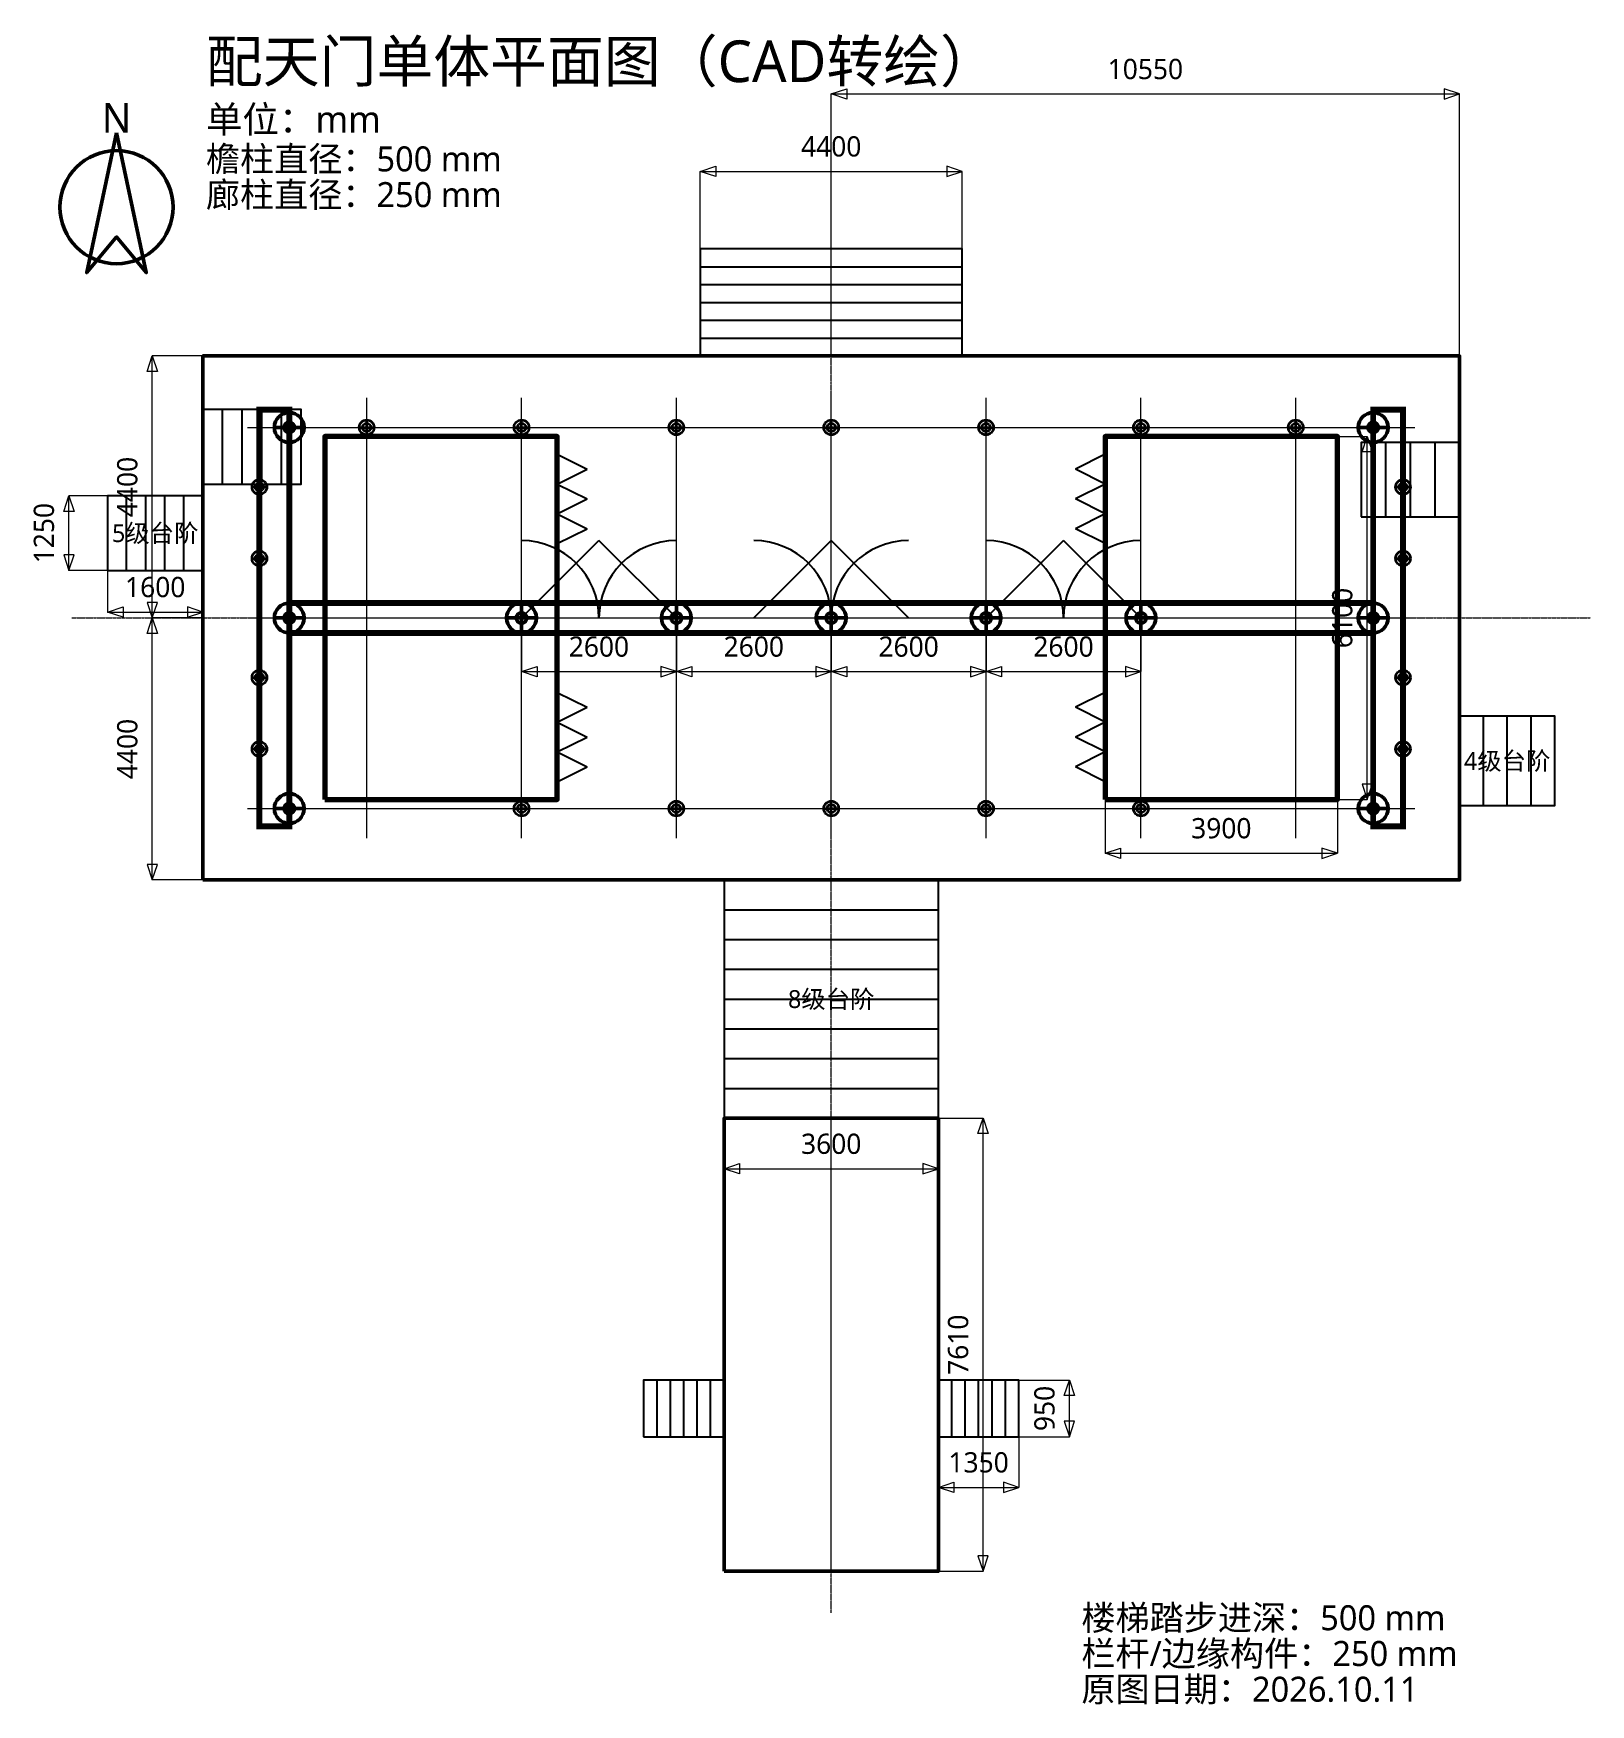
# Model space of a CAD drawing. Header units: millimetres. Extents: x -13395 to 12750, y -13848 to 14217.
import ezdxf
from ezdxf.enums import TextEntityAlignment as Align

# ---------------------------------------------------------------- set-up
doc = ezdxf.new("R2010")
doc.units = ezdxf.units.MM
doc.linetypes.add('CENTER', pattern=[5.08, 3.175, -0.635, 0.635, -0.635])
doc.linetypes.add('DASHED', pattern=[1.524, 1.27, -0.254])
for name, color, linetype, lineweight in [('00_OUTLINE', 7, 'CONTINUOUS', 50), ('A_COLUMN_250', 42, 'CONTINUOUS', 35), ('A_COLUMN_500', 2, 'CONTINUOUS', 50), ('A_DOOR', 3, 'CONTINUOUS', 25), ('A_GRID', 8, 'DASHED', 18), ('A_RAIL', 6, 'CONTINUOUS', 25), ('A_STAIR', 4, 'CONTINUOUS', 25), ('A_WALL', 1, 'CONTINUOUS', 70), ('CENTER', 9, 'CENTER', 18), ('DIMENSION', 7, 'CONTINUOUS', 18), ('TEXT', 7, 'CONTINUOUS', 18)]:
    doc.layers.add(name, color=color, linetype=linetype, lineweight=lineweight)
doc.styles.get("Standard").update_dxf_attribs({"font": 'Microsoft YaHei'})

msp = doc.modelspace()

# ---------------------------------------------------------------- linework, layer by layer
at = {"layer": '00_OUTLINE'}
for points in [[(-12000, 12550), (-12500, 10200), (-12000, 10800), (-11500, 10200)], [(-10550, 0), (10550, 0), (10550, 8800), (-10550, 8800)], [(-1800, -11610), (1800, -11610), (1800, -4000), (-1800, -4000)]]:
    msp.add_lwpolyline(points, close=True, dxfattribs=at)
msp.add_circle((-12000, 11300), 950, dxfattribs=at)
at = {"layer": 'A_COLUMN_250'}
for p, q in [((-7925, 7600), (-7675, 7600)), ((-7800, 7475), (-7800, 7725)), ((-5325, 7600), (-5075, 7600)), ((-5200, 7475), (-5200, 7725)), ((-2725, 7600), (-2475, 7600)), ((-2600, 7475), (-2600, 7725)), ((-125, 7600), (125, 7600)), ((0, 7475), (0, 7725)), ((2475, 7600), (2725, 7600)), ((2600, 7475), (2600, 7725)), ((5075, 7600), (5325, 7600)), ((5200, 7475), (5200, 7725)), ((7675, 7600), (7925, 7600)), ((7800, 7475), (7800, 7725)), ((-9725, 6600), (-9475, 6600)), ((-9600, 6475), (-9600, 6725)), ((9475, 6600), (9725, 6600)), ((9600, 6475), (9600, 6725)), ((-9725, 5400), (-9475, 5400)), ((-9600, 5275), (-9600, 5525)), ((9475, 5400), (9725, 5400)), ((9600, 5275), (9600, 5525)), ((-9725, 3400), (-9475, 3400)), ((-9600, 3275), (-9600, 3525)), ((9475, 3400), (9725, 3400)), ((9600, 3275), (9600, 3525)), ((-9600, 2075), (-9600, 2325)), ((9600, 2075), (9600, 2325)), ((-9725, 2200), (-9475, 2200)), ((9475, 2200), (9725, 2200)), ((-5325, 1200), (-5075, 1200)), ((-5200, 1075), (-5200, 1325)), ((-2725, 1200), (-2475, 1200)), ((-2600, 1075), (-2600, 1325)), ((-125, 1200), (125, 1200)), ((0, 1075), (0, 1325)), ((2475, 1200), (2725, 1200)), ((2600, 1075), (2600, 1325)), ((5075, 1200), (5325, 1200)), ((5200, 1075), (5200, 1325))]:
    msp.add_line(p, q, dxfattribs=at)
for centre, radius in [((-7800, 7600), 125), ((-7800, 7600), 70), ((-5200, 7600), 125), ((-5200, 7600), 70), ((-2600, 7600), 125), ((-2600, 7600), 70), ((0, 7600), 125), ((0, 7600), 70), ((2600, 7600), 125), ((2600, 7600), 70), ((5200, 7600), 125), ((5200, 7600), 70), ((7800, 7600), 125), ((7800, 7600), 70), ((-9600, 6600), 125), ((-9600, 6600), 70), ((9600, 6600), 125), ((9600, 6600), 70), ((-9600, 5400), 125), ((-9600, 5400), 70), ((9600, 5400), 125), ((9600, 5400), 70), ((-9600, 3400), 125), ((-9600, 3400), 70), ((9600, 3400), 125), ((9600, 3400), 70), ((-9600, 2200), 125), ((-9600, 2200), 70), ((9600, 2200), 125), ((9600, 2200), 70), ((-5200, 1200), 125), ((-5200, 1200), 70), ((-2600, 1200), 125), ((-2600, 1200), 70), ((0, 1200), 125), ((0, 1200), 70), ((2600, 1200), 125), ((2600, 1200), 70), ((5200, 1200), 125), ((5200, 1200), 70)]:
    msp.add_circle(centre, radius, dxfattribs=at)
at = {"layer": 'A_COLUMN_500'}
for p, q in [((-9350, 7600), (-8850, 7600)), ((-9100, 7350), (-9100, 7850)), ((8850, 7600), (9350, 7600)), ((9100, 7350), (9100, 7850)), ((-9100, 4150), (-9100, 4650)), ((-9100, 4150), (-9100, 4650)), ((-5200, 4150), (-5200, 4650)), ((-2600, 4150), (-2600, 4650)), ((0, 4150), (0, 4650)), ((2600, 4150), (2600, 4650)), ((5200, 4150), (5200, 4650)), ((9100, 4150), (9100, 4650)), ((9100, 4150), (9100, 4650)), ((-9350, 4400), (-8850, 4400)), ((-9350, 4400), (-8850, 4400)), ((-5450, 4400), (-4950, 4400)), ((-2850, 4400), (-2350, 4400)), ((-250, 4400), (250, 4400)), ((2350, 4400), (2850, 4400)), ((4950, 4400), (5450, 4400)), ((8850, 4400), (9350, 4400)), ((8850, 4400), (9350, 4400)), ((-9100, 950), (-9100, 1450)), ((9100, 950), (9100, 1450)), ((-9350, 1200), (-8850, 1200)), ((8850, 1200), (9350, 1200))]:
    msp.add_line(p, q, dxfattribs=at)
for centre, radius in [((-9100, 7600), 250), ((-9100, 7600), 87.5), ((9100, 7600), 250), ((9100, 7600), 87.5), ((-9100, 4400), 250), ((-9100, 4400), 250), ((-5200, 4400), 250), ((-2600, 4400), 250), ((0, 4400), 250), ((2600, 4400), 250), ((5200, 4400), 250), ((9100, 4400), 250), ((9100, 4400), 250), ((-9100, 4400), 87.5), ((-9100, 4400), 87.5), ((-5200, 4400), 87.5), ((-2600, 4400), 87.5), ((0, 4400), 87.5), ((2600, 4400), 87.5), ((5200, 4400), 87.5), ((9100, 4400), 87.5), ((9100, 4400), 87.5), ((-9100, 1200), 250), ((9100, 1200), 250), ((-9100, 1200), 87.5), ((9100, 1200), 87.5)]:
    msp.add_circle(centre, radius, dxfattribs=at)
at = {"layer": 'A_DOOR'}
for p, q in [((-4600, 7150), (-4100, 6900)), ((4600, 7150), (4100, 6900)), ((-4600, 6650), (-4100, 6900)), ((4600, 6650), (4100, 6900)), ((-4600, 6650), (-4100, 6400)), ((4600, 6650), (4100, 6400)), ((-4600, 6150), (-4100, 6400)), ((4600, 6150), (4100, 6400)), ((-4600, 6150), (-4100, 5900)), ((-4600, 5650), (-4100, 5900)), ((4600, 6150), (4100, 5900)), ((4600, 5650), (4100, 5900)), ((-5200, 4400), (-3900, 5700)), ((-2600, 4400), (-3900, 5700)), ((-1300, 4400), (0, 5700)), ((1300, 4400), (0, 5700)), ((2600, 4400), (3900, 5700)), ((5200, 4400), (3900, 5700)), ((-4600, 3150), (-4100, 2900)), ((4600, 3150), (4100, 2900)), ((-4600, 2650), (-4100, 2900)), ((4600, 2650), (4100, 2900)), ((-4600, 2650), (-4100, 2400)), ((4600, 2650), (4100, 2400)), ((-4600, 2150), (-4100, 2400)), ((4600, 2150), (4100, 2400)), ((-4600, 2150), (-4100, 1900)), ((4600, 2150), (4100, 1900)), ((-4600, 1650), (-4100, 1900)), ((4600, 1650), (4100, 1900))]:
    msp.add_line(p, q, dxfattribs=at)
for centre, start, end in [((-5200, 4400), 0, 90), ((-2600, 4400), 90, 180), ((-1300, 4400), 0, 90), ((1300, 4400), 90, 180), ((2600, 4400), 0, 90), ((5200, 4400), 90, 180)]:
    msp.add_arc(centre, 1300, start, end, dxfattribs=at)
at = {"layer": 'A_GRID'}
for p, q in [((-7800, 700), (-7800, 8100)), ((-5200, 700), (-5200, 8100)), ((-2600, 700), (-2600, 8100)), ((0, 700), (0, 8100)), ((2600, 700), (2600, 8100)), ((5200, 700), (5200, 8100)), ((7800, 700), (7800, 8100)), ((-9800, 7600), (9800, 7600)), ((-9800, 4400), (9800, 4400)), ((-9800, 1200), (9800, 1200))]:
    msp.add_line(p, q, dxfattribs=at)
at = {"layer": 'A_RAIL', "lineweight": 35}
for p, q in [((-1800, -11610), (-1800, -4000)), ((1800, -11610), (1800, -4000))]:
    msp.add_line(p, q, dxfattribs=at)
at = {"layer": 'A_STAIR'}
for p, q in [((-2200, 10300), (2200, 10300)), ((-2200, 10000), (2200, 10000)), ((-2200, 9700), (2200, 9700)), ((-2200, 9400), (2200, 9400)), ((-2200, 9100), (2200, 9100)), ((-10220, 6650), (-10220, 7900)), ((-9890, 6650), (-9890, 7900)), ((-9560, 6650), (-9560, 7900)), ((-9230, 6650), (-9230, 7900)), ((9312, 6100), (9312, 7350)), ((9725, 6100), (9725, 7350)), ((10138, 6100), (10138, 7350)), ((-11830, 5200), (-11830, 6450)), ((-11510, 5200), (-11510, 6450)), ((-11190, 5200), (-11190, 6450)), ((-10870, 5200), (-10870, 6450)), ((10950, 1250), (10950, 2750)), ((11350, 1250), (11350, 2750)), ((11750, 1250), (11750, 2750)), ((-1800, -500), (1800, -500)), ((-1800, -1000), (1800, -1000)), ((-1800, -1500), (1800, -1500)), ((-1800, -2000), (1800, -2000)), ((-1800, -2500), (1800, -2500)), ((-1800, -3000), (1800, -3000)), ((-1800, -3500), (1800, -3500)), ((-2925, -9350), (-2925, -8400)), ((-2700, -9350), (-2700, -8400)), ((-2475, -9350), (-2475, -8400)), ((-2250, -9350), (-2250, -8400)), ((-2025, -9350), (-2025, -8400)), ((2025, -9350), (2025, -8400)), ((2250, -9350), (2250, -8400)), ((2475, -9350), (2475, -8400)), ((2700, -9350), (2700, -8400)), ((2925, -9350), (2925, -8400))]:
    msp.add_line(p, q, dxfattribs=at)
for points in [[(-2200, 8800), (2200, 8800), (2200, 10600), (-2200, 10600)], [(-10550, 6650), (-8900, 6650), (-8900, 7900), (-10550, 7900)], [(8900, 6100), (10550, 6100), (10550, 7350), (8900, 7350)], [(-12150, 5200), (-10550, 5200), (-10550, 6450), (-12150, 6450)], [(10550, 1250), (12150, 1250), (12150, 2750), (10550, 2750)], [(-1800, -4000), (1800, -4000), (1800, 0), (-1800, 0)], [(-3150, -9350), (-1800, -9350), (-1800, -8400), (-3150, -8400)], [(1800, -9350), (3150, -9350), (3150, -8400), (1800, -8400)]]:
    msp.add_lwpolyline(points, close=True, dxfattribs=at)
at = {"layer": 'A_WALL', "const_width": 100}
for points in [[(-9600, 900), (-9100, 900), (-9100, 7900), (-9600, 7900)], [(9100, 900), (9600, 900), (9600, 7900), (9100, 7900)], [(-9100, 4150), (9100, 4150), (9100, 4650), (-9100, 4650)]]:
    msp.add_lwpolyline(points, close=True, dxfattribs=at)
at = {"layer": 'A_WALL'}
for points in [[(-8500, 1350), (-4600, 1350), (-4600, 7450), (-8500, 7450)], [(4600, 1350), (8500, 1350), (8500, 7450), (4600, 7450)]]:
    msp.add_lwpolyline(points, close=True, dxfattribs=at)
at = {"layer": 'CENTER'}
for p, q in [((0, -12310), (0, 11400)), ((-12750, 4400), (12750, 4400)), ((0, -11610), (0, -4000))]:
    msp.add_line(p, q, dxfattribs=at)
at = {"layer": 'DIMENSION'}
for p, q in [((0, 8800), (0, 13200)), ((0, 13200), (10550, 13200)), ((10550, 8800), (10550, 13200)), ((-2200, 10600), (-2200, 11900)), ((-2200, 11900), (2200, 11900)), ((2200, 10600), (2200, 11900)), ((-10550, 8800), (-11400, 8800)), ((-11400, 4400), (-11400, 8800)), ((8500, 7450), (9000, 7450)), ((9000, 1350), (9000, 7450)), ((-12150, 6450), (-12800, 6450)), ((-12800, 5200), (-12800, 6450)), ((-12150, 5200), (-12800, 5200)), ((-12150, 5200), (-12150, 4500)), ((-10550, 5200), (-10550, 4500)), ((-12150, 4500), (-10550, 4500)), ((-10550, 4400), (-11400, 4400)), ((-11400, 0), (-11400, 4400)), ((-10550, 4400), (-11400, 4400)), ((-5200, 4150), (-5200, 3500)), ((-2600, 4150), (-2600, 3500)), ((-2600, 4150), (-2600, 3500)), ((0, 4150), (0, 3500)), ((0, 4150), (0, 3500)), ((2600, 4150), (2600, 3500)), ((2600, 4150), (2600, 3500)), ((5200, 4150), (5200, 3500)), ((-5200, 3500), (-2600, 3500)), ((-2600, 3500), (0, 3500)), ((0, 3500), (2600, 3500)), ((2600, 3500), (5200, 3500)), ((4600, 1350), (4600, 450)), ((8500, 1350), (8500, 450)), ((8500, 1350), (9000, 1350)), ((4600, 450), (8500, 450)), ((-10550, 0), (-11400, 0)), ((-1800, -4000), (-1800, -4850)), ((1800, -4000), (1800, -4850)), ((1800, -4000), (2550, -4000)), ((2550, -11610), (2550, -4000)), ((-1800, -4850), (1800, -4850)), ((3150, -8400), (4000, -8400)), ((4000, -9350), (4000, -8400)), ((1800, -9350), (1800, -10200)), ((3150, -9350), (3150, -10200)), ((3150, -9350), (4000, -9350)), ((1800, -10200), (3150, -10200)), ((1800, -11610), (2550, -11610))]:
    msp.add_line(p, q, dxfattribs=at)
for points in [[(0, 13200), (260, 13287), (260, 13113)], [(10550, 13200), (10290, 13287), (10290, 13113)], [(-2200, 11900), (-1940, 11987), (-1940, 11813)], [(2200, 11900), (1940, 11987), (1940, 11813)], [(-11400, 8800), (-11313, 8540), (-11487, 8540)], [(9000, 7450), (9087, 7190), (8913, 7190)], [(-12800, 6450), (-12713, 6190), (-12887, 6190)], [(-12800, 5200), (-12713, 5460), (-12887, 5460)], [(-12150, 4500), (-11890, 4587), (-11890, 4413)], [(-11400, 4400), (-11313, 4660), (-11487, 4660)], [(-10550, 4500), (-10810, 4587), (-10810, 4413)], [(-11400, 4400), (-11313, 4140), (-11487, 4140)], [(-5200, 3500), (-4940, 3587), (-4940, 3413)], [(-2600, 3500), (-2860, 3587), (-2860, 3413)], [(-2600, 3500), (-2340, 3587), (-2340, 3413)], [(0, 3500), (-260, 3587), (-260, 3413)], [(0, 3500), (260, 3587), (260, 3413)], [(2600, 3500), (2340, 3587), (2340, 3413)], [(2600, 3500), (2860, 3587), (2860, 3413)], [(5200, 3500), (4940, 3587), (4940, 3413)], [(9000, 1350), (9087, 1610), (8913, 1610)], [(4600, 450), (4860, 537), (4860, 363)], [(8500, 450), (8240, 537), (8240, 363)], [(-11400, 0), (-11313, 260), (-11487, 260)], [(2550, -4000), (2637, -4260), (2463, -4260)], [(-1800, -4850), (-1540, -4763), (-1540, -4937)], [(1800, -4850), (1540, -4763), (1540, -4937)], [(4000, -8400), (4087, -8660), (3913, -8660)], [(4000, -9350), (4087, -9090), (3913, -9090)], [(1800, -10200), (2060, -10113), (2060, -10287)], [(3150, -10200), (2890, -10113), (2890, -10287)], [(2550, -11610), (2637, -11350), (2463, -11350)]]:
    msp.add_lwpolyline(points, close=True, dxfattribs=at)

# ---------------------------------------------------------------- texts
for s, p in [('10550', (5275, 13620)), ('4400', (0, 12320)), ('1600', (-11350, 4920)), ('2600', (-3900, 3920)), ('2600', (-1300, 3920)), ('2600', (1300, 3920)), ('2600', (3900, 3920)), ('3900', (6550, 870)), ('3600', (0, -4430)), ('1350', (2475, -9780))]:
    msp.add_text(s, height=340, dxfattribs=at).set_placement(p, align=Align.MIDDLE_CENTER)
for s, p in [('4400', (-11820, 6600)), ('1250', (-13220, 5825)), ('6100', (8580, 4400)), ('4400', (-11820, 2200)), ('7610', (2130, -7805)), ('950', (3580, -8875))]:
    msp.add_text(s, height=340, rotation=90, dxfattribs=at).set_placement(p, align=Align.MIDDLE_CENTER)
at = {"layer": 'TEXT'}
for s, height, p in [('配天门单体平面图（CAD转绘）', 700, (-10500, 13400)), ('单位：mm', 450, (-10500, 12550)), ('檐柱直径：500 mm', 420, (-10500, 11900)), ('廊柱直径：250 mm', 420, (-10500, 11300)), ('楼梯踏步进深：500 mm', 420, (4200, -12600)), ('栏杆/边缘构件：250 mm', 420, (4200, -13200)), ('原图日期：2026.10.11', 420, (4200, -13800))]:
    msp.add_text(s, height=height, dxfattribs=at).set_placement(p)
for s, height, p in [('N', 500, (-12000, 12800)), ('5级台阶', 300, (-11350, 5825)), ('4级台阶', 300, (11350, 2000)), ('8级台阶', 300, (0, -2000))]:
    msp.add_text(s, height=height, dxfattribs=at).set_placement(p, align=Align.MIDDLE_CENTER)

doc.saveas('drawing.dxf')
